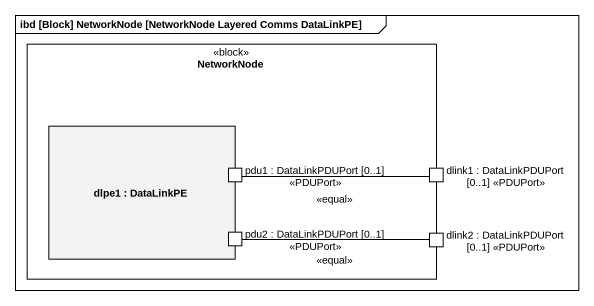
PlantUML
@startuml
mainframe ibd [Block] NetworkNode [NetworkNode Layered Comms DataLinkPE]
rectangle NetworkNode <<block>> {
  rectangle "dlpe1 : DataLinkPE" as dlpe1 {
    port "pdu1 : DataLinkPDUPort [0..1] <<PDUPort>>" as pdu1_DataLinkPDUPort_0_1
    port "pdu2 : DataLinkPDUPort [0..1] <<PDUPort>>" as pdu2_DataLinkPDUPort_0_1
  }
  port "dlink1 : DataLinkPDUPort [0..1] <<PDUPort>>" as dlink1_DataLinkPDUPort_0_1
  port "dlink2 : DataLinkPDUPort [0..1] <<PDUPort>>" as dlink2_DataLinkPDUPort_0_1
}
pdu1_DataLinkPDUPort_0_1 -right- dlink1_DataLinkPDUPort_0_1 : <<equal>>
pdu2_DataLinkPDUPort_0_1 -right- dlink2_DataLinkPDUPort_0_1 : <<equal>>
@enduml
